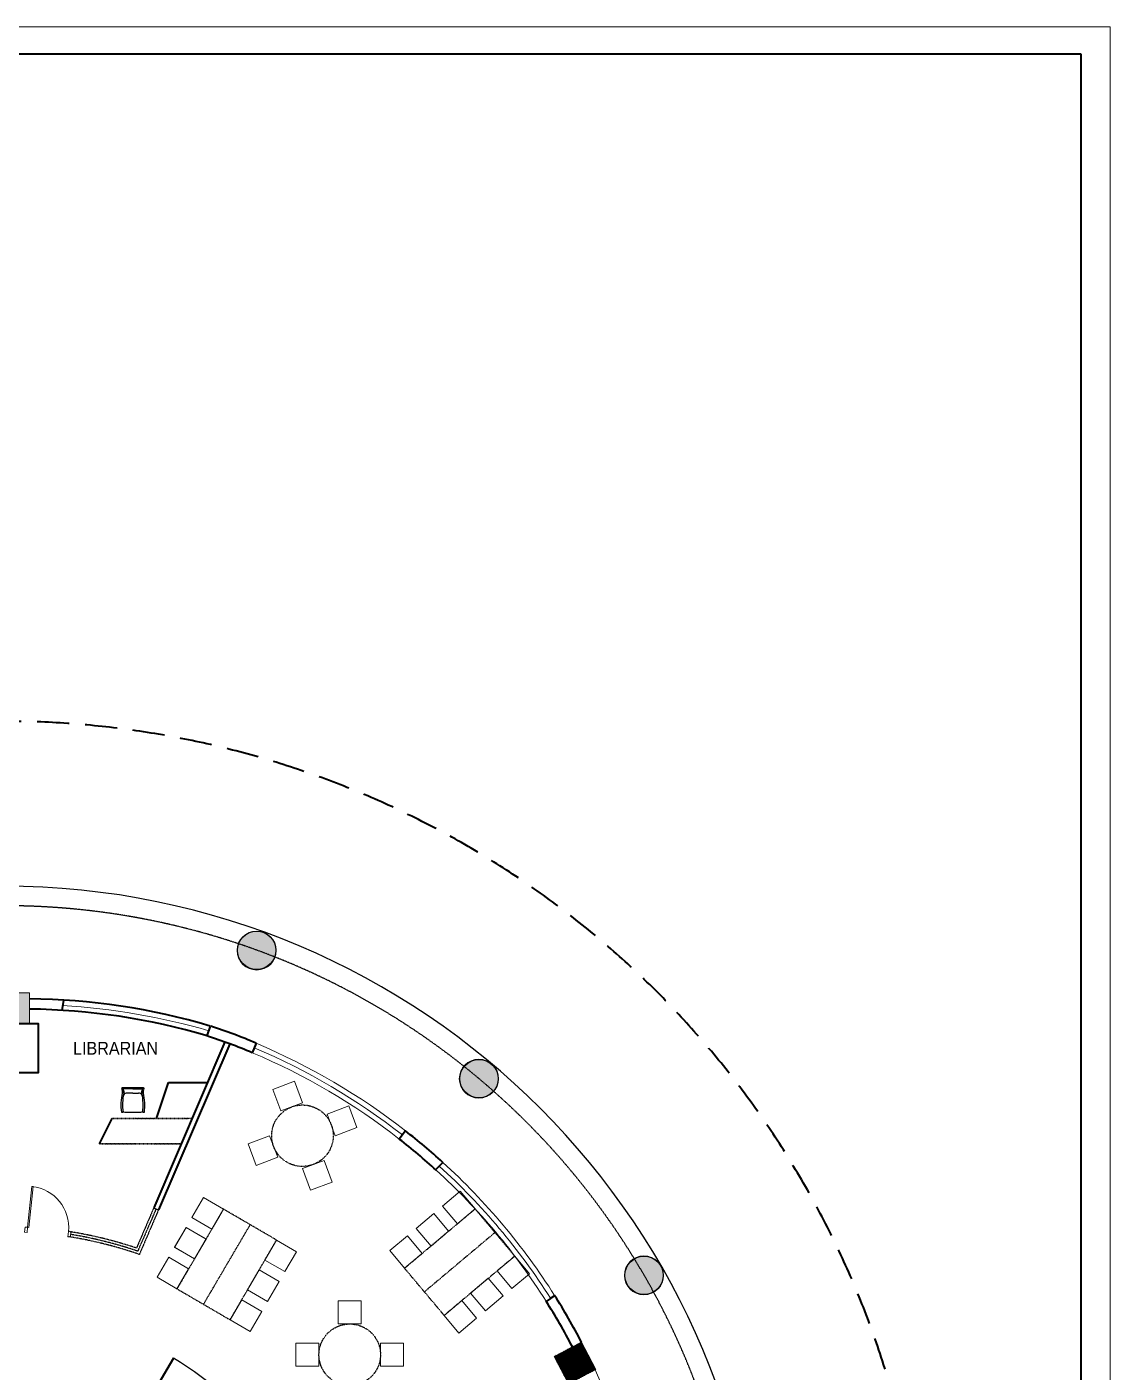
# Model space of a CAD drawing. Header units: inches. Extents: x 150067 to 167379, y -92057 to -49035.
# Drawn here: x 164656 to 166769, y -51659 to -49035 of the extents above; entities that cross this region are included whole.
import ezdxf

# ---------------------------------------------------------------- set-up
doc = ezdxf.new("R2010")
doc.units = ezdxf.units.IN
doc.header["$LTSCALE"] = 0.1
doc.header["$MEASUREMENT"] = 0
doc.linetypes.add('CENTER2', pattern=[1.125, 0.75, -0.125, 0.125, -0.125])
doc.linetypes.add('HIDDEN', pattern=[0.375, 0.25, -0.125])
for name, color, linetype, lineweight in [('BOR', 200, 'Continuous', 40), ('BOR1', 230, 'Continuous', 15), ('COR HA', 40, 'Continuous', 18), ('DOOR', 10, 'Continuous', 15), ('furniture', 30, 'Continuous', 15), ('Layer4', 10, 'Continuous', 25), ('thin ha', 253, 'Continuous', 5), ('wall', 6, 'Continuous', 40), ('win', 102, 'Continuous', 20)]:
    doc.layers.add(name, color=color, linetype=linetype, lineweight=lineweight)
for name, color, linetype in [('Hatch', 5, 'Continuous'), ('S_USS_RBM', 7, 'HIDDEN'), ('STEEL', 1, 'Continuous'), ('TEXT', 7, 'Continuous')]:
    doc.layers.add(name, color=color, linetype=linetype)
doc.styles.add('DUTCH', font='arial.ttf')

# ---------------------------------------------------------------- blocks, each defined once
blk = doc.blocks.new('y54y')
at = {"layer": 'COR HA', "linetype": 'Continuous', "lineweight": 20, "ltscale": 0.1}
blk.add_hatch(color=1, dxfattribs=at).paths.add_polyline_path([(-4795.471, -1150.953), (-4796.071, -1150.953), (-4796.071, -1151.553), (-4795.471, -1151.553)])
at = {"layer": 'COR HA', "color": 1, "linetype": 'Continuous', "lineweight": 20, "ltscale": 0.1}
for p, q in [((-4796.071, -1150.953), (-4795.471, -1150.953)), ((-4796.071, -1151.553), (-4796.071, -1150.953)), ((-4795.471, -1150.953), (-4795.471, -1151.553)), ((-4795.471, -1151.553), (-4796.071, -1151.553))]:
    blk.add_line(p, q, dxfattribs=at)
blk = doc.blocks.new('ytj')
at = {"layer": 'thin ha', "color": 1, "linetype": 'Continuous', "lineweight": 50}
for p, rotation in [((-5957.475, 3657.151, 0), 89.99999999985319), ((-3589.281, 3625.752, 0), 62.34754382637969), ((-5957.693, 3632.302, 0), 89.99999999985319)]:
    blk.add_blockref('y54y', p, dxfattribs=dict(at, rotation=rotation))
at = {"layer": 'thin ha', "color": 1, "linetype": 'Continuous', "lineweight": 50, "xscale": -1, "rotation": 117.6524561736203}
blk.add_blockref('y54y', (-3589.281, -5927.84, 0), dxfattribs=at)
blk = doc.blocks.new('4s')
at = {"layer": 'furniture', "extrusion": (8.4143e-06, -1.4286e-05, 1), "elevation": 2.5}
for points in [[(244725.3, -28144.6), (244764, -28121.7), (244741.2, -28083), (244702.4, -28105.8)], [(244838.2, -28173.8), (244877, -28151), (244854.1, -28112.2), (244815.4, -28135)], [(244734.8, -28234.7), (244696, -28257.5), (244673.2, -28218.8), (244712, -28195.9)]]:
    blk.add_lwpolyline(points, close=True, dxfattribs=at)
at = {"layer": 'furniture', "extrusion": (-8.4143e-06, 1.4286e-05, 1), "elevation": -2.5}
blk.add_lwpolyline([(244786.2, -28248), (244824.9, -28225.1), (244847.8, -28263.9), (244809, -28286.7)], close=True, dxfattribs=at)
at = {"layer": 'STEEL', "linetype": 'CENTER2', "ltscale": 0.1}
blk.add_circle((244775.1, -28184.9), 60, dxfattribs=at)
blk = doc.blocks.new('A$C764D24B9')
at = {"layer": 'DOOR'}
for points in [[(0.056, 0.111), (0.083, 0.111), (0.083, 1), (0.056, 1)], [(0, 0), (0.056, 0), (0.056, 0.111), (0, 0.111)], [(0.944, 0), (1, 0), (1, 0.111), (0.944, 0.111)]]:
    blk.add_lwpolyline(points, close=True, dxfattribs=at)
blk.add_arc((0.056, 0.111), 0.889, 0, 90, dxfattribs=at)
blk = doc.blocks.new('A$C2C166547')
at = {"color": 0}
for p, q in [((0.201, 0.464), (0.017, 0.464)), ((0.201, 0.456), (0.018, 0.456)), ((0.201, 0.455), (0.018, 0.455)), ((0.201, 0.374), (0.094, 0.374)), ((0.201, 0.464), (0.385, 0.464)), ((0.201, 0.456), (0.385, 0.456)), ((0.201, 0.455), (0.385, 0.455)), ((0.201, 0.374), (0.308, 0.374)), ((0.016, 0.02), (0.006, 0.02)), ((0.016, 0.02), (0.006, 0.016)), ((0.017, 0.001), (0.016, 0.02)), ((0.385, 0.001), (0.387, 0.02)), ((0.387, 0.02), (0.396, 0.016)), ((0.387, 0.02), (0.396, 0.02))]:
    blk.add_line(p, q, dxfattribs=at)
blk.add_lwpolyline([(0.023, 0.369, 0.080461), (0.008, 0, 0.080461)], format="xyb", dxfattribs=at)
for centre, radius, start, end in [((0.018, 0.461), 0.00242, 100.345, 201.3742), ((-0.216, 0.394), 0.241, 354.5513, 15.9626), ((0.018, 0.455), 0.000725, 87.3762, 197.5208), ((0.018, 0.454), 0.000433, 71.7715, 189.2202), ((0.095, 0.276), 0.0978, 90.5164, 143.1927), ((-0.282, 0.346), 0.317, 1.1591, 17.5641), ((0.307, 0.276), 0.0978, 36.8073, 89.4836), ((0.685, 0.346), 0.317, 162.4359, 178.8409), ((0.618, 0.394), 0.241, 164.0374, 185.4487), ((-0.752, 0.137), 1.154, 353.1637, 11.5643), ((0.384, 0.461), 0.00242, 338.6258, 79.655), ((0.385, 0.455), 0.000725, 342.4792, 92.6238), ((0.385, 0.454), 0.000433, 350.7798, 108.2285), ((0.014, -0.011), 0.012, 71.7536, 116.5375), ((0.389, -0.011), 0.012, 63.4625, 108.2464)]:
    blk.add_arc(centre, radius, start, end, dxfattribs=at)

msp = doc.modelspace()

# ---------------------------------------------------------------- hatches: boundary and pattern name
at = {"layer": 'Hatch', "linetype": 'ByBlock', "lineweight": 30, "ltscale": 0.1}
h = msp.add_hatch(dxfattribs=at)
h.set_pattern_fill('ANSI36', color=256, scale=10, style=0)
h.set_pattern_definition([(45, (170759.6562, -39398.2607), (0.66291261, 2.43067956), [3.125, -0.625, 0, -0.625])])
h.paths.add_polyline_path([(165684.4, -51628.93), (165712.14, -51682.13), (165765.35, -51654.39), (165737.6, -51601.18)])
at = {"layer": 'Layer4', "linetype": 'Continuous', "ltscale": 0.1}
h = msp.add_hatch(color=7, dxfattribs=at)
edge = h.paths.add_edge_path()
edge.add_arc((165103.89, -50836.39), 37.5, 0, 360)
h = msp.add_hatch(color=7, dxfattribs=at)
edge = h.paths.add_edge_path()
edge.add_arc((165537.74, -51086.88), 37.5, 0, 360)
h = msp.add_hatch(color=7, dxfattribs=at)
edge = h.paths.add_edge_path()
edge.add_arc((165859.76, -51470.64), 37.5, 0, 360)
at = {"layer": 'thin ha', "linetype": 'Continuous', "lineweight": 20, "ltscale": 0.1}
h = msp.add_hatch(color=2, dxfattribs=at)
edge = h.paths.add_edge_path()
edge.add_arc((165103.89, -50836.89), 38, 0, 360)
h = msp.add_hatch(color=2, dxfattribs=at)
edge = h.paths.add_edge_path()
edge.add_arc((165537.24, -51086.88), 38, 0, 360)
h = msp.add_hatch(color=2, dxfattribs=at)
edge = h.paths.add_edge_path()
edge.add_arc((165859.26, -51470.64), 38, 0, 360)

# ---------------------------------------------------------------- linework, layer by layer
at = {"elevation": 23680.86}
msp.add_lwpolyline([(164883.5, -51106.18, 0.1025232), (164882.54, -51114.92, -0.0804606), (164884.1, -51152.65, -0.3022999), (164881.66, -51152.35, 0.1979323), (164880.74, -51152.29, -0.028193), (164875.33, -51152.65), (164862.33, -51152.65), (164849.33, -51152.65, -0.028193), (164843.92, -51152.29, 0.1979323), (164843, -51152.35, -0.3022999), (164840.56, -51152.65, -0.0804606), (164842.12, -51114.92, 0.1025232), (164841.16, -51106.18, -0.5871113), (164842.24, -51104.27), (164882.42, -51104.27, -0.5871113)], format="xyb", close=True, dxfattribs=at)
at = {"layer": 'BOR', "elevation": 23680.86}
msp.add_lwpolyline([(166712.41, -49087.81), (151489.98, -49087.81), (151489.98, -56465.21), (166712.41, -56465.21)], close=True, dxfattribs=at)
at = {"layer": 'BOR1', "elevation": 23680.86}
msp.add_lwpolyline([(166768.94, -49034.57), (151455.32, -49034.57), (151455.32, -56521.74), (166768.94, -56521.74)], close=True, dxfattribs=at)
at = {"layer": 'furniture', "extrusion": (1.37358e-05, 1.97933e-05, 1), "elevation": 23682.12}
for points in [[(165529.83, -51341.51), (165495.38, -51370.46), (165466.43, -51336.01), (165500.88, -51307.06)], [(165478.16, -51384.94), (165443.71, -51413.89), (165414.76, -51379.44), (165449.21, -51350.49)]]:
    msp.add_lwpolyline(points, close=True, dxfattribs=at)
at = {"layer": 'furniture', "extrusion": (6.46397e-05, 0.00012328, 1)}
for points, elevation in [([(165037.52, -51344.26), (165014.87, -51383.15), (164975.98, -51360.5), (164998.63, -51321.61)], 23685.2), ([(165003.54, -51402.59), (164980.89, -51441.48), (164942.01, -51418.83), (164964.66, -51379.94)], 23685.2), ([(165003.6, -51402.69), (164980.95, -51441.57), (164942.06, -51418.92), (164964.71, -51380.04)], 23685.21)]:
    msp.add_lwpolyline(points, close=True, dxfattribs=dict(at, elevation=elevation))
at = {"layer": 'furniture', "extrusion": (-2.18618e-05, -1.01247e-05, 1), "elevation": 23677.77}
msp.add_lwpolyline([(165392.88, -51456.61), (165427.33, -51427.66), (165398.38, -51393.21), (165363.93, -51422.16)], close=True, dxfattribs=at)
at = {"layer": 'furniture', "extrusion": (1.31963e-05, 1.00911e-05, 1), "elevation": 23682.52}
for points in [[(165142.4, -51402.03), (165119.75, -51440.91), (165158.64, -51463.56), (165181.29, -51424.68)], [(165108.43, -51460.35), (165085.78, -51499.24), (165124.66, -51521.89), (165147.31, -51483)]]:
    msp.add_lwpolyline(points, close=True, dxfattribs=at)
at = {"layer": 'furniture', "extrusion": (4.1235e-05, 8.30992e-05, 1), "elevation": 23683.41}
msp.add_lwpolyline([(164947.47, -51498.85), (164970.12, -51459.97), (164931.24, -51437.32), (164908.59, -51476.2)], close=True, dxfattribs=at)
at = {"layer": 'furniture', "extrusion": (2.18617e-05, 1.01249e-05, 1), "elevation": 23683.96}
for points in [[(165606.85, -51433.15), (165572.4, -51462.1), (165601.35, -51496.55), (165635.8, -51467.59)], [(165555.17, -51476.57), (165520.72, -51505.53), (165549.68, -51539.98), (165584.13, -51511.02)]]:
    msp.add_lwpolyline(points, close=True, dxfattribs=at)
at = {"layer": 'furniture', "extrusion": (-1.02082e-05, -3.00898e-05, 1), "elevation": 23680.73}
msp.add_lwpolyline([(165052.36, -51556.61), (165075.01, -51517.73), (165113.89, -51540.38), (165091.24, -51579.26)], close=True, dxfattribs=at)
at = {"layer": 'furniture', "extrusion": (-1.44629e-09, -1.65798e-05, 1), "elevation": 23681.72}
msp.add_lwpolyline([(165262.95, -51565.06), (165307.95, -51565.06), (165307.96, -51520.06), (165262.96, -51520.06)], close=True, dxfattribs=at)
at = {"layer": 'furniture', "extrusion": (-1.37356e-05, -1.97934e-05, 1), "elevation": 23679.61}
msp.add_lwpolyline([(165469.89, -51548.25), (165504.34, -51519.3), (165533.3, -51553.74), (165498.85, -51582.7)], close=True, dxfattribs=at)
at = {"layer": 'furniture', "extrusion": (1.44629e-09, 1.65798e-05, 1), "elevation": 23680.01}
for points in [[(165225.45, -51603.34), (165180.45, -51603.34), (165180.45, -51648.34), (165225.45, -51648.34)], [(165345.45, -51603.35), (165390.45, -51603.36), (165390.45, -51648.36), (165345.45, -51648.35)]]:
    msp.add_lwpolyline(points, close=True, dxfattribs=at)
at = {"layer": 'Layer4', "color": 7, "linetype": 'Continuous', "ltscale": 0.1}
for centre in [(165103.89, -50836.39, 23680.86), (165537.74, -51086.88, 23680.86), (165859.76, -51470.64, 23680.86)]:
    msp.add_circle(centre, 37.5, dxfattribs=at)
at = {"layer": 'Layer4', "color": 1, "linetype": 'HIDDEN', "ltscale": 35}
msp.add_arc((164610.52, -52191.89, 23680.86), 1442.5, 271.48751, 90, dxfattribs=at)
at = {"layer": 'Layer4', "linetype": 'Continuous', "ltscale": 0.1}
msp.add_arc((164610.48, -52191.81, 23680.86), 650, 13.74345, 59.39812, dxfattribs=at)
at = {"layer": 'S_USS_RBM', "linetype": 'Continuous'}
msp.add_arc((164610.52, -52191.89, 23680.48), 1480.5, 270.00004, 89.99996, dxfattribs=at)
at = {"layer": 'STEEL', "linetype": 'CENTER2', "ltscale": 0.1}
for p, q in [((164821.24, -51164.27, 23680.86), (164971.82, -51164.27, 23680.86)), ((164977.92, -51164.27, 23680.86), (164821.24, -51164.27, 23680.86)), ((164796.54, -51214.27, 23680.86), (164956.47, -51214.27, 23680.86)), ((164956.47, -51214.27, 23680.86), (164796.54, -51214.27, 23680.86)), ((164903.01, -51339.06, 23680.88), (164869.41, -51417.37, 23680.88)), ((164907.61, -51341.03, 23680.88), (164871.8, -51423.45, 23680.88)), ((164902.96, -51338.96, 23680.86), (164912.15, -51342.91, 23680.86)), ((164903.01, -51339.06, 23680.88), (164912.2, -51343, 23680.88)), ((164912.2, -51343, 23680.88), (164874.95, -51429.82, 23680.88)), ((165000.27, -51527.13, 23680.86), (165091.33, -51371.86, 23680.86)), ((165430.97, -51502.79, 23680.87), (165568.76, -51386.97, 23680.86))]:
    msp.add_line(p, q, dxfattribs=at)
at = {"layer": 'STEEL', "linetype": 'CENTER2', "ltscale": 0.1, "extrusion": (-4.13681e-06, 2.24938e-06, 1), "elevation": 23680.07}
msp.add_lwpolyline([(165142.81, -51401.84), (165039.12, -51341.44), (164948.52, -51496.98), (165052.21, -51557.38)], close=True, dxfattribs=at)
at = {"layer": 'STEEL', "linetype": 'CENTER2', "ltscale": 0.1, "extrusion": (1.49365e-05, 1.83647e-05, 1), "elevation": 23682.39}
msp.add_lwpolyline([(165607.01, -51433.34), (165529.8, -51341.48), (165392.01, -51457.29), (165469.22, -51549.15)], close=True, dxfattribs=at)
at = {"layer": 'STEEL', "linetype": 'CENTER2', "ltscale": 0.1}
msp.add_circle((165285.45, -51625.46, 23680.86), 60, dxfattribs=at)
for radius, start, end in [(816, 71.51084, 81.11706), (811, 71.21439, 80.74544), (806, 70.85671, 81.0816)]:
    msp.add_arc((164610.64, -52191.25, 23680.88), radius, start, end, dxfattribs=at)
at = {"layer": 'thin ha', "color": 2, "linetype": 'Continuous', "lineweight": 20, "ltscale": 0.1}
for centre in [(165103.89, -50836.89, 23680.86), (165537.24, -51086.88, 23680.86), (165859.26, -51470.64, 23680.86)]:
    msp.add_circle(centre, 38, dxfattribs=at)
at = {"layer": 'wall', "color": 6, "linetype": 'Continuous', "ltscale": 0.1}
for p, q in [((164726.98, -50933.65, 23680.86), (164723.82, -50953.64, 23680.86)), ((164931.9, -51094.27, 23680.86), (165007.72, -51094.27, 23680.86)), ((164821.24, -51164.27, 23680.86), (164796.54, -51214.27, 23680.86)), ((164941.37, -51632.34, 23680.86), (164910.83, -51683.98, 23680.86))]:
    msp.add_line(p, q, dxfattribs=at)
at = {"layer": 'wall', "linetype": 'Continuous', "ltscale": 0.1}
for p, q in [((165013.29, -50984.1, 23680.86), (165006.56, -51002.94, 23680.86)), ((165042.06, -51014.78, 23680.86), (164902.96, -51338.96, 23680.86)), ((165051.25, -51018.73, 23680.86), (164912.15, -51342.91, 23680.86)), ((165103.03, -51017.86, 23684.65), (165095.29, -51036.3, 23680.86)), ((164908.58, -51164.27, 23680.86), (164931.9, -51094.27, 23680.86)), ((165394.3, -51188.73, 23680.85), (165382.21, -51204.67, 23680.85)), ((165467.06, -51250.15, 23680.86), (165453.04, -51264.63, 23680.82)), ((165685.35, -51510.08, 23680.86), (165668.65, -51521.37, 23680.82)), ((165676.91, -51515.42, 23686.53), (165685.35, -51510.08, 23680.86))]:
    msp.add_line(p, q, dxfattribs=at)
at = {"layer": 'wall', "color": 6, "linetype": 'Continuous', "ltscale": 0.1, "elevation": 23680.86}
msp.add_lwpolyline([(164620.52, -50979.43), (164677.38, -50979.43), (164677.38, -51075.3), (164620.52, -51075.3)], close=True, dxfattribs=at)
at = {"layer": 'wall', "color": 252, "linetype": 'HIDDEN', "ltscale": 2500}
msp.add_arc((164610.61, -52190.64, 23680.86), 1801.25, 270, 90.33679, dxfattribs=at)
at = {"layer": 'wall', "color": 6, "linetype": 'Continuous', "ltscale": 0.1}
for radius in [1302.17, 1282.17]:
    msp.add_arc((164644.99, -52233.1, 23680.86), radius, 73.57074, 89.31662, dxfattribs=at)
at = {"layer": 'wall', "linetype": 'Continuous', "ltscale": 0.1}
for centre, radius, start, end in [((164722.81, -51892.85, 23680.83), 954.04, 66.51329, 72.20909), ((164725.07, -51900.09, 23680.86), 939.79, 66.8002, 72.58164), ((164625.63, -52173.17, 23680.84), 1228.99, 47.61233, 52.00351), ((164610.84, -52190.72, 23680.84), 1271.92, 47.68757, 51.97799), ((164610.47, -52191.16, 23680.86), 1252.5, 27.63027, 32.35109), ((164738.21, -52113.8, 23680.86), 1123.19, 27.15451, 32.53473)]:
    msp.add_arc(centre, radius, start, end, dxfattribs=at)
at = {"layer": 'win', "color": 34}
for centre, radius, start, end in [((164640.54, -52283.76, 23680.86), 1342.57, 73.98915, 86.37905), ((164610.43, -52191.23, 23680.88), 1272.58, 51.97763, 67.22647), ((164610.42, -52191.26, 23680.83), 1252.61, 51.96443, 67.22659), ((164604.6, -52199.26, 23680.88), 1272.5, 51.987, 67.12454), ((164603.56, -52198.29, 23680.88), 1272.5, 32.46987, 47.68864), ((164610.47, -52191.16, 23680.86), 1272.5, 32.37793, 47.68864), ((164610.47, -52191.16, 23680.86), 1252.5, 32.35109, 47.65476), ((164610.47, -52191.79, 23680.86), 1272.5, 12.2889, 24.95154)]:
    msp.add_arc(centre, radius, start, end, dxfattribs=at)

# ---------------------------------------------------------------- block references
at = {"xscale": 100, "yscale": 100, "zscale": 100}
msp.add_blockref('A$C2C166547', (164842.24, -51152.35, 23680.86), dxfattribs=at)
at = {"layer": 'STEEL', "linetype": 'CENTER2', "rotation": 80.05498371265718}
msp.add_blockref('4s', (95158.47, -287427.61, 23680.84), dxfattribs=at)
at = {"layer": 'thin ha', "color": 2, "linetype": 'Continuous', "lineweight": 20, "xscale": 100, "yscale": 100, "zscale": 100}
msp.add_blockref('ytj', (645252.69, 62912.52, 23680.86), dxfattribs=at)
at = {"layer": 'wall', "linetype": 'Continuous', "ltscale": 0.1, "extrusion": (-0.000208015, -0.001968, 0.999998), "xscale": 90.06339557521875, "yscale": 90.06339557521875, "zscale": 90.06339557521875, "rotation": 353.9710118901605}
msp.add_blockref('A$C764D24B9', (164655.9, -51339.63, 23747.71), dxfattribs=at)

# ---------------------------------------------------------------- texts
at = {"layer": 'TEXT', "style": 'DUTCH', "width": 0.9}
msp.add_text('LIBRARIAN', height=25, dxfattribs=at).set_placement((164745.67, -51039.98, 23701.21))

doc.saveas('drawing.dxf')
